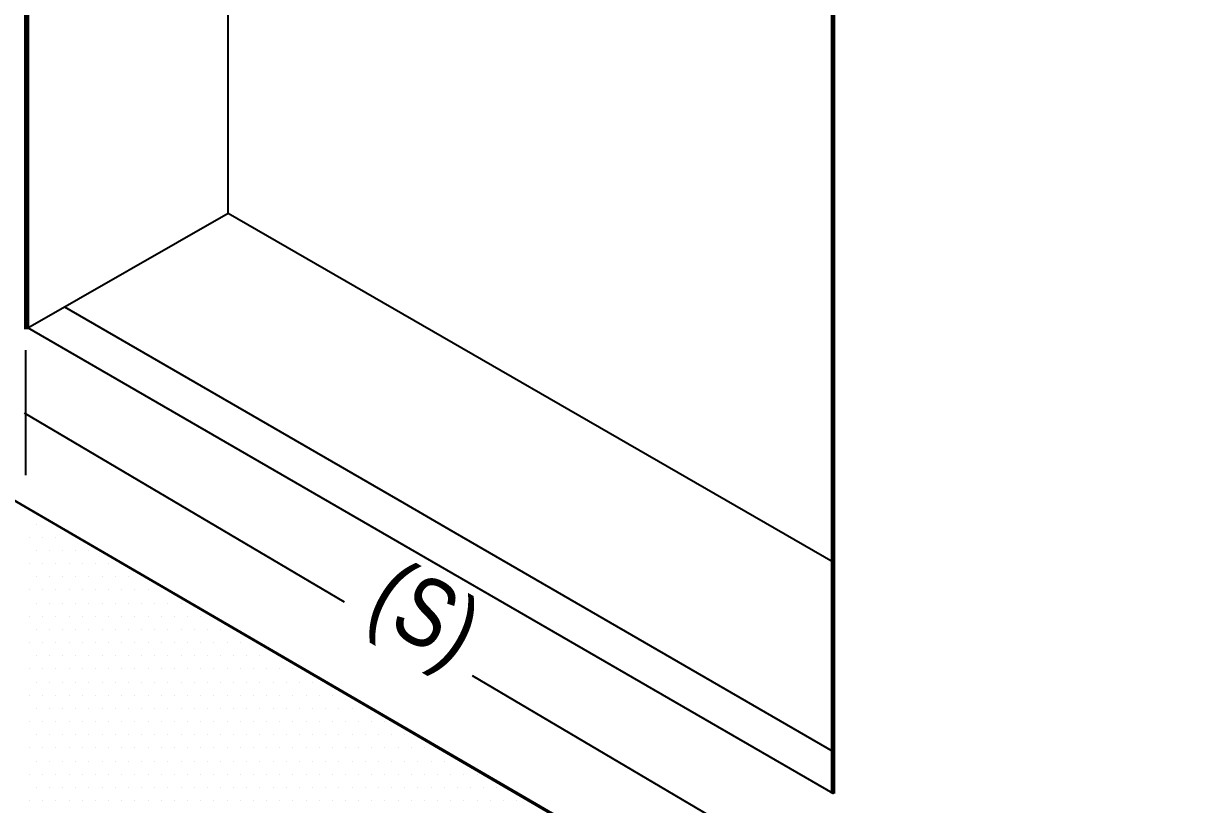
# Model space of a CAD drawing. Header units: inches. Extents: x -20.7 to 76.3, y -55.2 to 19.1.
# Drawn here: x 3.928 to 5.611, y 6.488 to 7.601 of the extents above; entities that cross this region are included whole.
import ezdxf

# ---------------------------------------------------------------- set-up
doc = ezdxf.new("R2010")
doc.units = ezdxf.units.IN
doc.header["$MEASUREMENT"] = 0
for name, color, linetype, lineweight in [('.ATI-HATCH', 7, 'Continuous', 0), ('G-ANNO-TTLB', 7, 'Continuous', 0), ('TYVEK', 7, 'Continuous', 0)]:
    doc.layers.add(name, color=color, linetype=linetype, lineweight=lineweight)

# ---------------------------------------------------------------- blocks, each defined once
blk = doc.blocks.new('Block_667')
at = {"layer": '.ATI-HATCH', "color": 8, "lineweight": 0, "true_color": 0x808080}
for p, q in [((3.9463, 6.8874), (3.9463, 6.8874)), ((3.9369, 6.8686), (3.9369, 6.8686)), ((3.9557, 6.8686), (3.9557, 6.8686)), ((3.9744, 6.8686), (3.9744, 6.8686)), ((3.9463, 6.8499), (3.9463, 6.8499)), ((3.965, 6.8499), (3.965, 6.8499)), ((3.9838, 6.8499), (3.9838, 6.8499)), ((4.0025, 6.8499), (4.0025, 6.8499)), ((4.0213, 6.8499), (4.0213, 6.8499)), ((3.9369, 6.8311), (3.9369, 6.8311)), ((3.9557, 6.8311), (3.9557, 6.8311)), ((3.9744, 6.8311), (3.9744, 6.8311)), ((3.9932, 6.8311), (3.9932, 6.8311)), ((4.0119, 6.8311), (4.0119, 6.8311)), ((4.0307, 6.8311), (4.0307, 6.8311)), ((4.0494, 6.8311), (4.0494, 6.8311)), ((3.9463, 6.8124), (3.9463, 6.8124)), ((3.965, 6.8124), (3.965, 6.8124)), ((3.9838, 6.8124), (3.9838, 6.8124)), ((4.0025, 6.8124), (4.0025, 6.8124)), ((4.0213, 6.8124), (4.0213, 6.8124)), ((4.0401, 6.8124), (4.0401, 6.8124)), ((4.0588, 6.8124), (4.0588, 6.8124)), ((4.0776, 6.8124), (4.0776, 6.8124)), ((3.9369, 6.7936), (3.9369, 6.7936)), ((3.9557, 6.7936), (3.9557, 6.7936)), ((3.9744, 6.7936), (3.9744, 6.7936)), ((3.9932, 6.7936), (3.9932, 6.7936)), ((4.0119, 6.7936), (4.0119, 6.7936)), ((4.0307, 6.7936), (4.0307, 6.7936)), ((4.0494, 6.7936), (4.0494, 6.7936)), ((4.0682, 6.7936), (4.0682, 6.7936)), ((4.0869, 6.7936), (4.0869, 6.7936)), ((4.1057, 6.7936), (4.1057, 6.7936)), ((3.9463, 6.7749), (3.9463, 6.7749)), ((3.965, 6.7749), (3.965, 6.7749)), ((3.9838, 6.7749), (3.9838, 6.7749)), ((4.0025, 6.7749), (4.0025, 6.7749)), ((4.0213, 6.7749), (4.0213, 6.7749)), ((4.0401, 6.7749), (4.0401, 6.7749)), ((4.0588, 6.7749), (4.0588, 6.7749)), ((4.0776, 6.7749), (4.0776, 6.7749)), ((4.0963, 6.7749), (4.0963, 6.7749)), ((4.1151, 6.7749), (4.1151, 6.7749)), ((4.1338, 6.7749), (4.1338, 6.7749)), ((4.1526, 6.7749), (4.1526, 6.7749)), ((3.9369, 6.7561), (3.9369, 6.7561)), ((3.9557, 6.7561), (3.9557, 6.7561)), ((3.9744, 6.7561), (3.9744, 6.7561)), ((3.9932, 6.7561), (3.9932, 6.7561)), ((4.0119, 6.7561), (4.0119, 6.7561)), ((4.0307, 6.7561), (4.0307, 6.7561)), ((4.0494, 6.7561), (4.0494, 6.7561)), ((4.0682, 6.7561), (4.0682, 6.7561)), ((4.0869, 6.7561), (4.0869, 6.7561)), ((4.1057, 6.7561), (4.1057, 6.7561)), ((4.1245, 6.7561), (4.1245, 6.7561)), ((4.1432, 6.7561), (4.1432, 6.7561)), ((4.162, 6.7561), (4.162, 6.7561)), ((4.1807, 6.7561), (4.1807, 6.7561)), ((3.9463, 6.7373), (3.9463, 6.7373)), ((3.965, 6.7373), (3.965, 6.7373)), ((3.9838, 6.7373), (3.9838, 6.7373)), ((4.0025, 6.7373), (4.0025, 6.7373)), ((4.0213, 6.7373), (4.0213, 6.7373)), ((4.0401, 6.7373), (4.0401, 6.7373)), ((4.0588, 6.7373), (4.0588, 6.7373)), ((4.0776, 6.7373), (4.0776, 6.7373)), ((4.0963, 6.7373), (4.0963, 6.7373)), ((4.1151, 6.7373), (4.1151, 6.7373)), ((4.1338, 6.7373), (4.1338, 6.7373)), ((4.1526, 6.7373), (4.1526, 6.7373)), ((4.1713, 6.7373), (4.1713, 6.7373)), ((4.1901, 6.7373), (4.1901, 6.7373)), ((4.2089, 6.7373), (4.2089, 6.7373)), ((3.9369, 6.7186), (3.9369, 6.7186)), ((3.9557, 6.7186), (3.9557, 6.7186)), ((3.9744, 6.7186), (3.9744, 6.7186)), ((3.9932, 6.7186), (3.9932, 6.7186)), ((4.0119, 6.7186), (4.0119, 6.7186)), ((4.0307, 6.7186), (4.0307, 6.7186)), ((4.0494, 6.7186), (4.0494, 6.7186)), ((4.0682, 6.7186), (4.0682, 6.7186)), ((4.0869, 6.7186), (4.0869, 6.7186)), ((4.1057, 6.7186), (4.1057, 6.7186)), ((4.1245, 6.7186), (4.1245, 6.7186)), ((4.1432, 6.7186), (4.1432, 6.7186)), ((4.162, 6.7186), (4.162, 6.7186)), ((4.1807, 6.7186), (4.1807, 6.7186)), ((4.1995, 6.7186), (4.1995, 6.7186)), ((4.2182, 6.7186), (4.2182, 6.7186)), ((4.237, 6.7186), (4.237, 6.7186)), ((3.9463, 6.6998), (3.9463, 6.6998)), ((3.965, 6.6998), (3.965, 6.6998)), ((3.9838, 6.6998), (3.9838, 6.6998)), ((4.0025, 6.6998), (4.0025, 6.6998)), ((4.0213, 6.6998), (4.0213, 6.6998)), ((4.0401, 6.6998), (4.0401, 6.6998)), ((4.0588, 6.6998), (4.0588, 6.6998)), ((4.0776, 6.6998), (4.0776, 6.6998)), ((4.0963, 6.6998), (4.0963, 6.6998)), ((4.1151, 6.6998), (4.1151, 6.6998)), ((4.1338, 6.6998), (4.1338, 6.6998)), ((4.1526, 6.6998), (4.1526, 6.6998)), ((4.1713, 6.6998), (4.1713, 6.6998)), ((4.1901, 6.6998), (4.1901, 6.6998)), ((4.2089, 6.6998), (4.2089, 6.6998)), ((4.2276, 6.6998), (4.2276, 6.6998)), ((4.2464, 6.6998), (4.2464, 6.6998)), ((4.2651, 6.6998), (4.2651, 6.6998)), ((3.9369, 6.6811), (3.9369, 6.6811)), ((3.9557, 6.6811), (3.9557, 6.6811)), ((3.9744, 6.6811), (3.9744, 6.6811)), ((3.9932, 6.6811), (3.9932, 6.6811)), ((4.0119, 6.6811), (4.0119, 6.6811)), ((4.0307, 6.6811), (4.0307, 6.6811)), ((4.0494, 6.6811), (4.0494, 6.6811)), ((4.0682, 6.6811), (4.0682, 6.6811)), ((4.0869, 6.6811), (4.0869, 6.6811)), ((4.1057, 6.6811), (4.1057, 6.6811)), ((4.1245, 6.6811), (4.1245, 6.6811)), ((4.1432, 6.6811), (4.1432, 6.6811)), ((4.162, 6.6811), (4.162, 6.6811)), ((4.1807, 6.6811), (4.1807, 6.6811)), ((4.1995, 6.6811), (4.1995, 6.6811)), ((4.2182, 6.6811), (4.2182, 6.6811)), ((4.237, 6.6811), (4.237, 6.6811)), ((4.2557, 6.6811), (4.2557, 6.6811)), ((4.2745, 6.6811), (4.2745, 6.6811)), ((4.2933, 6.6811), (4.2933, 6.6811)), ((4.312, 6.6811), (4.312, 6.6811)), ((3.9463, 6.6623), (3.9463, 6.6623)), ((3.965, 6.6623), (3.965, 6.6623)), ((3.9838, 6.6623), (3.9838, 6.6623)), ((4.0025, 6.6623), (4.0025, 6.6623)), ((4.0213, 6.6623), (4.0213, 6.6623)), ((4.0401, 6.6623), (4.0401, 6.6623)), ((4.0588, 6.6623), (4.0588, 6.6623)), ((4.0776, 6.6623), (4.0776, 6.6623)), ((4.0963, 6.6623), (4.0963, 6.6623)), ((4.1151, 6.6623), (4.1151, 6.6623)), ((4.1338, 6.6623), (4.1338, 6.6623)), ((4.1526, 6.6623), (4.1526, 6.6623)), ((4.1713, 6.6623), (4.1713, 6.6623)), ((4.1901, 6.6623), (4.1901, 6.6623)), ((4.2089, 6.6623), (4.2089, 6.6623)), ((4.2276, 6.6623), (4.2276, 6.6623)), ((4.2464, 6.6623), (4.2464, 6.6623)), ((4.2651, 6.6623), (4.2651, 6.6623)), ((4.2839, 6.6623), (4.2839, 6.6623)), ((4.3026, 6.6623), (4.3026, 6.6623)), ((4.3214, 6.6623), (4.3214, 6.6623)), ((4.3401, 6.6623), (4.3401, 6.6623)), ((3.9369, 6.6436), (3.9369, 6.6436)), ((3.9557, 6.6436), (3.9557, 6.6436)), ((3.9744, 6.6436), (3.9744, 6.6436)), ((3.9932, 6.6436), (3.9932, 6.6436)), ((4.0119, 6.6436), (4.0119, 6.6436)), ((4.0307, 6.6436), (4.0307, 6.6436)), ((4.0494, 6.6436), (4.0494, 6.6436)), ((4.0682, 6.6436), (4.0682, 6.6436)), ((4.0869, 6.6436), (4.0869, 6.6436)), ((4.1057, 6.6436), (4.1057, 6.6436)), ((4.1245, 6.6436), (4.1245, 6.6436)), ((4.1432, 6.6436), (4.1432, 6.6436)), ((4.162, 6.6436), (4.162, 6.6436)), ((4.1807, 6.6436), (4.1807, 6.6436)), ((4.1995, 6.6436), (4.1995, 6.6436)), ((4.2182, 6.6436), (4.2182, 6.6436)), ((4.237, 6.6436), (4.237, 6.6436)), ((4.2557, 6.6436), (4.2557, 6.6436)), ((4.2745, 6.6436), (4.2745, 6.6436)), ((4.2933, 6.6436), (4.2933, 6.6436)), ((4.312, 6.6436), (4.312, 6.6436)), ((4.3308, 6.6436), (4.3308, 6.6436)), ((4.3495, 6.6436), (4.3495, 6.6436)), ((4.3683, 6.6436), (4.3683, 6.6436)), ((3.9463, 6.6248), (3.9463, 6.6248)), ((3.965, 6.6248), (3.965, 6.6248)), ((3.9838, 6.6248), (3.9838, 6.6248)), ((4.0025, 6.6248), (4.0025, 6.6248)), ((4.0213, 6.6248), (4.0213, 6.6248)), ((4.0401, 6.6248), (4.0401, 6.6248)), ((4.0588, 6.6248), (4.0588, 6.6248)), ((4.0776, 6.6248), (4.0776, 6.6248)), ((4.0963, 6.6248), (4.0963, 6.6248)), ((4.1151, 6.6248), (4.1151, 6.6248)), ((4.1338, 6.6248), (4.1338, 6.6248)), ((4.1526, 6.6248), (4.1526, 6.6248)), ((4.1713, 6.6248), (4.1713, 6.6248)), ((4.1901, 6.6248), (4.1901, 6.6248)), ((4.2089, 6.6248), (4.2089, 6.6248)), ((4.2276, 6.6248), (4.2276, 6.6248)), ((4.2464, 6.6248), (4.2464, 6.6248)), ((4.2651, 6.6248), (4.2651, 6.6248)), ((4.2839, 6.6248), (4.2839, 6.6248)), ((4.3026, 6.6248), (4.3026, 6.6248)), ((4.3214, 6.6248), (4.3214, 6.6248)), ((4.3401, 6.6248), (4.3401, 6.6248)), ((4.3589, 6.6248), (4.3589, 6.6248)), ((4.3777, 6.6248), (4.3777, 6.6248)), ((4.3964, 6.6248), (4.3964, 6.6248)), ((3.9369, 6.6061), (3.9369, 6.6061)), ((3.9557, 6.6061), (3.9557, 6.6061)), ((3.9744, 6.6061), (3.9744, 6.6061)), ((3.9932, 6.6061), (3.9932, 6.6061)), ((4.0119, 6.6061), (4.0119, 6.6061)), ((4.0307, 6.6061), (4.0307, 6.6061)), ((4.0494, 6.6061), (4.0494, 6.6061)), ((4.0682, 6.6061), (4.0682, 6.6061)), ((4.0869, 6.6061), (4.0869, 6.6061)), ((4.1057, 6.6061), (4.1057, 6.6061)), ((4.1245, 6.6061), (4.1245, 6.6061)), ((4.1432, 6.6061), (4.1432, 6.6061)), ((4.162, 6.6061), (4.162, 6.6061)), ((4.1807, 6.6061), (4.1807, 6.6061)), ((4.1995, 6.6061), (4.1995, 6.6061)), ((4.2182, 6.6061), (4.2182, 6.6061)), ((4.237, 6.6061), (4.237, 6.6061)), ((4.2557, 6.6061), (4.2557, 6.6061)), ((4.2745, 6.6061), (4.2745, 6.6061)), ((4.2933, 6.6061), (4.2933, 6.6061)), ((4.312, 6.6061), (4.312, 6.6061)), ((4.3308, 6.6061), (4.3308, 6.6061)), ((4.3495, 6.6061), (4.3495, 6.6061)), ((4.3683, 6.6061), (4.3683, 6.6061)), ((4.387, 6.6061), (4.387, 6.6061)), ((4.4058, 6.6061), (4.4058, 6.6061)), ((4.4245, 6.6061), (4.4245, 6.6061)), ((4.4433, 6.6061), (4.4433, 6.6061)), ((3.9463, 6.5873), (3.9463, 6.5873)), ((3.965, 6.5873), (3.965, 6.5873)), ((3.9838, 6.5873), (3.9838, 6.5873)), ((4.0025, 6.5873), (4.0025, 6.5873)), ((4.0213, 6.5873), (4.0213, 6.5873)), ((4.0401, 6.5873), (4.0401, 6.5873)), ((4.0588, 6.5873), (4.0588, 6.5873)), ((4.0776, 6.5873), (4.0776, 6.5873)), ((4.0963, 6.5873), (4.0963, 6.5873)), ((4.1151, 6.5873), (4.1151, 6.5873)), ((4.1338, 6.5873), (4.1338, 6.5873)), ((4.1526, 6.5873), (4.1526, 6.5873)), ((4.1713, 6.5873), (4.1713, 6.5873)), ((4.1901, 6.5873), (4.1901, 6.5873)), ((4.2089, 6.5873), (4.2089, 6.5873)), ((4.2276, 6.5873), (4.2276, 6.5873)), ((4.2464, 6.5873), (4.2464, 6.5873)), ((4.2651, 6.5873), (4.2651, 6.5873)), ((4.2839, 6.5873), (4.2839, 6.5873)), ((4.3026, 6.5873), (4.3026, 6.5873)), ((4.3214, 6.5873), (4.3214, 6.5873)), ((4.3401, 6.5873), (4.3401, 6.5873)), ((4.3589, 6.5873), (4.3589, 6.5873)), ((4.3777, 6.5873), (4.3777, 6.5873)), ((4.3964, 6.5873), (4.3964, 6.5873)), ((4.4152, 6.5873), (4.4152, 6.5873)), ((4.4339, 6.5873), (4.4339, 6.5873)), ((4.4527, 6.5873), (4.4527, 6.5873)), ((4.4714, 6.5873), (4.4714, 6.5873)), ((3.9369, 6.5685), (3.9369, 6.5685)), ((3.9557, 6.5685), (3.9557, 6.5685)), ((3.9744, 6.5685), (3.9744, 6.5685)), ((3.9932, 6.5685), (3.9932, 6.5685)), ((4.0119, 6.5685), (4.0119, 6.5685)), ((4.0307, 6.5685), (4.0307, 6.5685)), ((4.0494, 6.5685), (4.0494, 6.5685)), ((4.0682, 6.5685), (4.0682, 6.5685)), ((4.0869, 6.5685), (4.0869, 6.5685)), ((4.1057, 6.5685), (4.1057, 6.5685)), ((4.1245, 6.5685), (4.1245, 6.5685)), ((4.1432, 6.5685), (4.1432, 6.5685)), ((4.162, 6.5685), (4.162, 6.5685)), ((4.1807, 6.5685), (4.1807, 6.5685)), ((4.1995, 6.5685), (4.1995, 6.5685)), ((4.2182, 6.5685), (4.2182, 6.5685)), ((4.237, 6.5685), (4.237, 6.5685)), ((4.2557, 6.5685), (4.2557, 6.5685)), ((4.2745, 6.5685), (4.2745, 6.5685)), ((4.2933, 6.5685), (4.2933, 6.5685)), ((4.312, 6.5685), (4.312, 6.5685)), ((4.3308, 6.5685), (4.3308, 6.5685)), ((4.3495, 6.5685), (4.3495, 6.5685)), ((4.3683, 6.5685), (4.3683, 6.5685)), ((4.387, 6.5685), (4.387, 6.5685)), ((4.4058, 6.5685), (4.4058, 6.5685)), ((4.4245, 6.5685), (4.4245, 6.5685)), ((4.4433, 6.5685), (4.4433, 6.5685)), ((4.4621, 6.5685), (4.4621, 6.5685)), ((4.4808, 6.5685), (4.4808, 6.5685)), ((4.4996, 6.5685), (4.4996, 6.5685)), ((3.9463, 6.5498), (3.9463, 6.5498)), ((3.965, 6.5498), (3.965, 6.5498)), ((3.9838, 6.5498), (3.9838, 6.5498)), ((4.0025, 6.5498), (4.0025, 6.5498)), ((4.0213, 6.5498), (4.0213, 6.5498)), ((4.0401, 6.5498), (4.0401, 6.5498)), ((4.0588, 6.5498), (4.0588, 6.5498)), ((4.0776, 6.5498), (4.0776, 6.5498)), ((4.0963, 6.5498), (4.0963, 6.5498)), ((4.1151, 6.5498), (4.1151, 6.5498)), ((4.1338, 6.5498), (4.1338, 6.5498)), ((4.1526, 6.5498), (4.1526, 6.5498)), ((4.1713, 6.5498), (4.1713, 6.5498)), ((4.1901, 6.5498), (4.1901, 6.5498)), ((4.2089, 6.5498), (4.2089, 6.5498)), ((4.2276, 6.5498), (4.2276, 6.5498)), ((4.2464, 6.5498), (4.2464, 6.5498)), ((4.2651, 6.5498), (4.2651, 6.5498)), ((4.2839, 6.5498), (4.2839, 6.5498)), ((4.3026, 6.5498), (4.3026, 6.5498)), ((4.3214, 6.5498), (4.3214, 6.5498)), ((4.3401, 6.5498), (4.3401, 6.5498)), ((4.3589, 6.5498), (4.3589, 6.5498)), ((4.3777, 6.5498), (4.3777, 6.5498)), ((4.3964, 6.5498), (4.3964, 6.5498)), ((4.4152, 6.5498), (4.4152, 6.5498)), ((4.4339, 6.5498), (4.4339, 6.5498)), ((4.4527, 6.5498), (4.4527, 6.5498)), ((4.4714, 6.5498), (4.4714, 6.5498)), ((4.4902, 6.5498), (4.4902, 6.5498)), ((4.5089, 6.5498), (4.5089, 6.5498)), ((4.5277, 6.5498), (4.5277, 6.5498)), ((3.9369, 6.531), (3.9369, 6.531)), ((3.9557, 6.531), (3.9557, 6.531)), ((3.9744, 6.531), (3.9744, 6.531)), ((3.9932, 6.531), (3.9932, 6.531)), ((4.0119, 6.531), (4.0119, 6.531)), ((4.0307, 6.531), (4.0307, 6.531)), ((4.0494, 6.531), (4.0494, 6.531)), ((4.0682, 6.531), (4.0682, 6.531)), ((4.0869, 6.531), (4.0869, 6.531)), ((4.1057, 6.531), (4.1057, 6.531)), ((4.1245, 6.531), (4.1245, 6.531)), ((4.1432, 6.531), (4.1432, 6.531)), ((4.162, 6.531), (4.162, 6.531)), ((4.1807, 6.531), (4.1807, 6.531)), ((4.1995, 6.531), (4.1995, 6.531)), ((4.2182, 6.531), (4.2182, 6.531)), ((4.237, 6.531), (4.237, 6.531)), ((4.2557, 6.531), (4.2557, 6.531)), ((4.2745, 6.531), (4.2745, 6.531)), ((4.2933, 6.531), (4.2933, 6.531)), ((4.312, 6.531), (4.312, 6.531)), ((4.3308, 6.531), (4.3308, 6.531)), ((4.3495, 6.531), (4.3495, 6.531)), ((4.3683, 6.531), (4.3683, 6.531)), ((4.387, 6.531), (4.387, 6.531)), ((4.4058, 6.531), (4.4058, 6.531)), ((4.4245, 6.531), (4.4245, 6.531)), ((4.4433, 6.531), (4.4433, 6.531)), ((4.4621, 6.531), (4.4621, 6.531)), ((4.4808, 6.531), (4.4808, 6.531)), ((4.4996, 6.531), (4.4996, 6.531)), ((4.5183, 6.531), (4.5183, 6.531)), ((4.5371, 6.531), (4.5371, 6.531)), ((4.5558, 6.531), (4.5558, 6.531)), ((4.5746, 6.531), (4.5746, 6.531)), ((3.9463, 6.5123), (3.9463, 6.5123)), ((3.965, 6.5123), (3.965, 6.5123)), ((3.9838, 6.5123), (3.9838, 6.5123)), ((4.0025, 6.5123), (4.0025, 6.5123)), ((4.0213, 6.5123), (4.0213, 6.5123)), ((4.0401, 6.5123), (4.0401, 6.5123)), ((4.0588, 6.5123), (4.0588, 6.5123)), ((4.0776, 6.5123), (4.0776, 6.5123)), ((4.0963, 6.5123), (4.0963, 6.5123)), ((4.1151, 6.5123), (4.1151, 6.5123)), ((4.1338, 6.5123), (4.1338, 6.5123)), ((4.1526, 6.5123), (4.1526, 6.5123)), ((4.1713, 6.5123), (4.1713, 6.5123)), ((4.1901, 6.5123), (4.1901, 6.5123)), ((4.2089, 6.5123), (4.2089, 6.5123)), ((4.2276, 6.5123), (4.2276, 6.5123)), ((4.2464, 6.5123), (4.2464, 6.5123)), ((4.2651, 6.5123), (4.2651, 6.5123)), ((4.2839, 6.5123), (4.2839, 6.5123)), ((4.3026, 6.5123), (4.3026, 6.5123)), ((4.3214, 6.5123), (4.3214, 6.5123)), ((4.3401, 6.5123), (4.3401, 6.5123)), ((4.3589, 6.5123), (4.3589, 6.5123)), ((4.3777, 6.5123), (4.3777, 6.5123)), ((4.3964, 6.5123), (4.3964, 6.5123)), ((4.4152, 6.5123), (4.4152, 6.5123)), ((4.4339, 6.5123), (4.4339, 6.5123)), ((4.4527, 6.5123), (4.4527, 6.5123)), ((4.4714, 6.5123), (4.4714, 6.5123)), ((4.4902, 6.5123), (4.4902, 6.5123)), ((4.5089, 6.5123), (4.5089, 6.5123)), ((4.5277, 6.5123), (4.5277, 6.5123)), ((4.5465, 6.5123), (4.5465, 6.5123)), ((4.5652, 6.5123), (4.5652, 6.5123)), ((4.584, 6.5123), (4.584, 6.5123)), ((4.6027, 6.5123), (4.6027, 6.5123)), ((3.9369, 6.4935), (3.9369, 6.4935)), ((3.9557, 6.4935), (3.9557, 6.4935)), ((3.9744, 6.4935), (3.9744, 6.4935)), ((3.9932, 6.4935), (3.9932, 6.4935)), ((4.0119, 6.4935), (4.0119, 6.4935)), ((4.0307, 6.4935), (4.0307, 6.4935)), ((4.0494, 6.4935), (4.0494, 6.4935)), ((4.0682, 6.4935), (4.0682, 6.4935)), ((4.0869, 6.4935), (4.0869, 6.4935)), ((4.1057, 6.4935), (4.1057, 6.4935)), ((4.1245, 6.4935), (4.1245, 6.4935)), ((4.1432, 6.4935), (4.1432, 6.4935)), ((4.162, 6.4935), (4.162, 6.4935)), ((4.1807, 6.4935), (4.1807, 6.4935)), ((4.1995, 6.4935), (4.1995, 6.4935)), ((4.2182, 6.4935), (4.2182, 6.4935)), ((4.237, 6.4935), (4.237, 6.4935)), ((4.2557, 6.4935), (4.2557, 6.4935)), ((4.2745, 6.4935), (4.2745, 6.4935)), ((4.2933, 6.4935), (4.2933, 6.4935)), ((4.312, 6.4935), (4.312, 6.4935)), ((4.3308, 6.4935), (4.3308, 6.4935)), ((4.3495, 6.4935), (4.3495, 6.4935)), ((4.3683, 6.4935), (4.3683, 6.4935)), ((4.387, 6.4935), (4.387, 6.4935)), ((4.4058, 6.4935), (4.4058, 6.4935)), ((4.4245, 6.4935), (4.4245, 6.4935)), ((4.4433, 6.4935), (4.4433, 6.4935)), ((4.4621, 6.4935), (4.4621, 6.4935)), ((4.4808, 6.4935), (4.4808, 6.4935)), ((4.4996, 6.4935), (4.4996, 6.4935)), ((4.5183, 6.4935), (4.5183, 6.4935)), ((4.5371, 6.4935), (4.5371, 6.4935)), ((4.5558, 6.4935), (4.5558, 6.4935)), ((4.5746, 6.4935), (4.5746, 6.4935)), ((4.5933, 6.4935), (4.5933, 6.4935)), ((4.6121, 6.4935), (4.6121, 6.4935)), ((4.6309, 6.4935), (4.6309, 6.4935))]:
    blk.add_line(p, q, dxfattribs=at)
at = {"layer": '.ATI-HATCH'}
blk.add_lwpolyline([(3.4404, 7.1975), (5.4314, 6.0354), (5.0031, 5.7906), (3.01, 6.9535)], close=True, dxfattribs=at)

msp = doc.modelspace()

# ---------------------------------------------------------------- hatches: boundary and pattern name
at = {"layer": 'G-ANNO-TTLB', "true_color": 0xff00ff, "transparency": 33554687}
h = msp.add_hatch(color=6, dxfattribs=at)
edge = h.paths.add_edge_path()
edge.add_spline(control_points=[(20.0342, -15.1346), (20.0342, -15.1346), (-20.6658, -15.1346), (-20.6658, -15.1346), (-20.6658, -15.1346), (-20.6658, 19.0008), (-20.6658, 19.0008), (-20.6658, 19.0008), (20.0342, 19.0008), (20.0342, 19.0008), (20.0342, 19.0008), (20.0342, -15.1346), (20.0342, -15.1346)], knot_values=[0, 0, 0, 0, 1, 1, 1, 2, 2, 2, 3, 3, 3, 4, 4, 4, 4], degree=3, periodic=0)
edge = h.paths.add_edge_path()
edge.add_spline(control_points=[(-20.5408, 18.8757), (-20.5408, 18.8757), (-20.5408, -15.0095), (-20.5408, -15.0095), (-20.5408, -15.0095), (19.9092, -15.0095), (19.9092, -15.0095), (19.9092, -15.0095), (19.9092, 18.8757), (19.9092, 18.8757), (19.9092, 18.8757), (-20.5408, 18.8757), (-20.5408, 18.8757)], knot_values=[0, 0, 0, 0, 1, 1, 1, 2, 2, 2, 3, 3, 3, 4, 4, 4, 4], degree=3, periodic=0)
edge.add_line((-20.5408, 18.8757), (-20.5408, 18.8757))

# ---------------------------------------------------------------- linework, layer by layer
at = {"layer": 'G-ANNO-TTLB'}
for points in [[(20.0342, -15.1346), (20.0342, -15.1346), (-20.6658, -15.1346), (-20.6658, -15.1346), (-20.6658, -15.1346), (-20.6658, 19.0008), (-20.6658, 19.0008), (-20.6658, 19.0008), (20.0342, 19.0008), (20.0342, 19.0008), (20.0342, 19.0008), (20.0342, -15.1346), (20.0342, -15.1346)], [(-20.5408, 18.8757), (-20.5408, 18.8757), (-20.5408, -15.0095), (-20.5408, -15.0095), (-20.5408, -15.0095), (19.9092, -15.0095), (19.9092, -15.0095), (19.9092, -15.0095), (19.9092, 18.8757), (19.9092, 18.8757), (19.9092, 18.8757), (-20.5408, 18.8757), (-20.5408, 18.8757)]]:
    msp.add_open_spline(points, degree=3, knots=[0, 0, 0, 0, 1, 1, 1, 2, 2, 2, 3, 3, 3, 4, 4, 4, 4], dxfattribs=at)
at = {"layer": 'TYVEK', "color": 18, "lineweight": 60, "true_color": 0x000000}
for p, q in [((3.9323, 7.1653), (3.9323, 9.5585)), ((5.0818, 6.5035), (5.0818, 8.8846))]:
    msp.add_line(p, q, dxfattribs=at)
at = {"layer": 'TYVEK', "color": 18, "lineweight": 25, "true_color": 0x000000}
for p, q in [((3.9354, 7.1652), (3.9354, 9.547)), ((5.0818, 8.8867), (5.0818, 6.5056))]:
    msp.add_line(p, q, dxfattribs=at)
at = {"layer": 'TYVEK', "color": 33, "lineweight": 25, "true_color": 0xcc9966}
msp.add_line((4.22, 7.3304), (4.22, 9.3831), dxfattribs=at)
at = {"layer": 'TYVEK', "color": 252, "lineweight": 25, "true_color": 0x848484}
msp.add_line((3.9345, 7.1672), (3.9866, 7.197), dxfattribs=at)
at = {"layer": 'TYVEK', "color": 2, "lineweight": 25, "true_color": 0xffff00}
for p, q in [((3.9866, 7.197), (4.4705, 6.9171)), ((4.4705, 6.9171), (4.5342, 6.8802)), ((4.5342, 6.8802), (5.0818, 6.5635))]:
    msp.add_line(p, q, dxfattribs=at)
at = {"layer": 'TYVEK', "color": 1, "lineweight": 25, "true_color": 0xff0000}
for p, q in [((3.9316, 6.9571), (3.9316, 7.1354)), ((3.9291, 7.0457), (4.3851, 6.7768)), ((4.5673, 6.6718), (5.0765, 6.3716))]:
    msp.add_line(p, q, dxfattribs=at)
at = {"layer": 'TYVEK', "color": 18, "lineweight": 25, "true_color": 0x000000}
for points in [[(3.9345, 8.3001), (3.9345, 9.5483), (5.0818, 8.8846), (5.0818, 6.5035), (4.4704, 6.8571)], [(4.4704, 6.8571), (3.9345, 7.1672), (3.9345, 8.3001)]]:
    msp.add_lwpolyline(points, dxfattribs=at)
at = {"layer": 'TYVEK', "color": 33, "lineweight": 25, "true_color": 0xcc9966}
msp.add_lwpolyline([(3.9345, 7.1672), (4.22, 7.3304), (5.0818, 6.8335)], dxfattribs=at)
at = {"layer": 'TYVEK', "color": 4, "lineweight": 25, "true_color": 0x00ffff}
msp.add_lwpolyline([(3.4383, 7.1982), (5.4572, 6.0242), (5.0289, 5.7795), (3.01, 6.9535)], close=True, dxfattribs=at)

# ---------------------------------------------------------------- block references
at = {"layer": '.ATI-HATCH'}
msp.add_blockref('Block_667', (0, 0), dxfattribs=at)

# ---------------------------------------------------------------- texts
at = {"layer": 'TYVEK', "insert": (4.3982, 6.732), "char_height": 0.2, "attachment_point": 7, "rotation": 330.0001}
msp.add_mtext('\\C1;\\c255;\\FArial Narrow|b0|i0|c1;\\H0.097055;\\W1.007294;(S)', dxfattribs=at)

doc.saveas('drawing.dxf')
